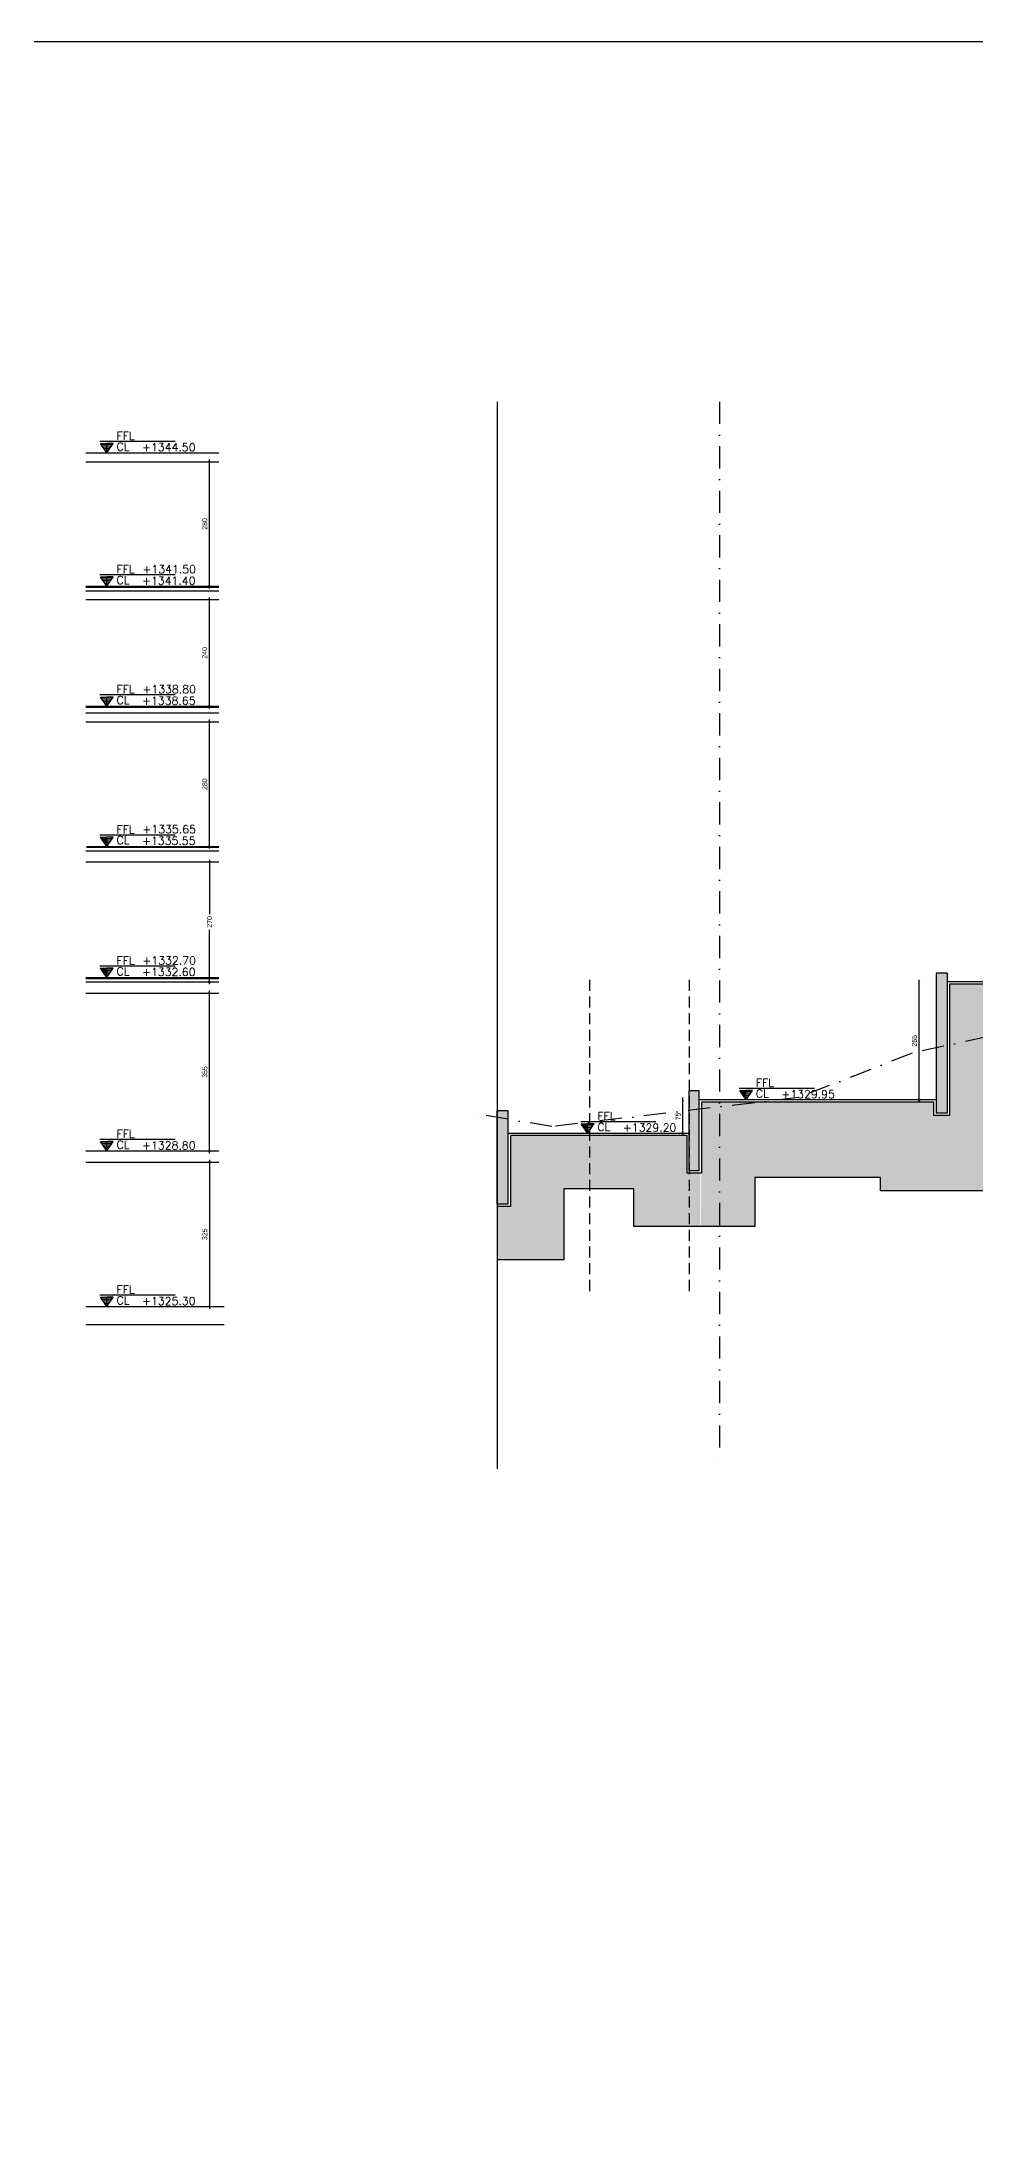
# Model space of a CAD drawing. Header units: centimetres. Extents: x 96271 to 179142, y 9855 to 112216.
# Drawn here: x 149125 to 151226, y 14541 to 19228 of the extents above; entities that cross this region are included whole.
import ezdxf

# ---------------------------------------------------------------- set-up
doc = ezdxf.new("R2010")
doc.units = ezdxf.units.CM
doc.header["$LTSCALE"] = 100
doc.header["$MEASUREMENT"] = 0
doc.header["$PDSIZE"] = 0.2
doc.linetypes.add('DASHDOT', pattern=[1, 0.5, -0.25, 0, -0.25])
doc.linetypes.add('HIDDEN', pattern=[0.375, 0.25, -0.125])
doc.layers.get('0').update_dxf_attribs({"linetype": 'CONTINUOUS'})
doc.layers.get('DEFPOINTS').update_dxf_attribs({"linetype": 'CONTINUOUS'})
for name, color, linetype in [('A-Dim', 2, 'CONTINUOUS'), ('A-Elev-Otln4', 41, 'CONTINUOUS'), ('A-Otln-Lot Limit', 4, 'CONTINUOUS'), ('A-Patt-Strcr', 8, 'CONTINUOUS'), ('A-Sect-Mcut-Earth', 54, 'CONTINUOUS'), ('A-Sect-Mcut-Tiling', 51, 'CONTINUOUS'), ('A-Setback', 3, 'DASHDOT'), ('A-Wall-Strctr', 6, 'CONTINUOUS')]:
    doc.layers.add(name, color=color, linetype=linetype)
doc.styles.add('ROMAND', font='romand.shx', dxfattribs={"height": 10})
doc.styles.get("Standard").update_dxf_attribs({"font": 'arial.ttf'})
doc.dimstyles.new('1-50', dxfattribs={"dimtxt": 11.25, "dimasz": 5, "dimexe": 5, "dimexo": 5, "dimgap": 5, "dimtad": 1, "dimdec": 1, "dimrnd": 0.5, "dimzin": 12, "dimdsep": 46, "dimtxsty": 'Standard', "dimblk": 'ARCHTICK', "dimcen": 0.09, "dimdle": 5, "dimadec": 0, "dimazin": 3, "dimtfac": 1, "dimtdec": 1, "dimtix": 1, "dimtofl": 0, "dimtmove": 1, "dimatfit": 3, "dimfxl": 5, "dimtolj": 1, "dimtzin": 0, "dimarcsym": 0})

# ---------------------------------------------------------------- blocks, each defined once
blk = doc.blocks.new('FFL-CL-SECTION')
at = {"ltscale": 111}
h = blk.add_hatch(dxfattribs=at)
h.set_pattern_fill('ACAD_ISO07W100', color=232, scale=2, style=0)
h.set_pattern_definition([(7e-15, (-164148.149, 25605.833), (0, 10), [1, -6])])
h.paths.add_polyline_path([(-1579, 487), (-1724, 487), (-1579, 278)])
h = blk.add_hatch(dxfattribs=at)
h.set_pattern_fill('ACAD_ISO07W100', color=232, scale=2, style=0)
h.set_pattern_definition([(180, (160989.661, 25605.833), (0, 10), [1, -6])])
h.paths.add_polyline_path([(-1579, 487), (-1435, 487), (-1579, 278)])
at = {"color": 7, "ltscale": 111}
for p, q in [((-44, 533), (-1735, 533)), ((-1579, 278), (-1724, 487)), ((-1724, 487), (-1579, 487)), ((-1579, 278), (-1435, 487)), ((-1435, 487), (-1579, 487))]:
    blk.add_line(p, q, dxfattribs=at)
at = {"color": 111, "ltscale": 111, "style": 'ROMAND'}
for s, p in [('CL', (-1361, 327)), ('FFL', (-1361, 570))]:
    blk.add_text(s, height=180, dxfattribs=at).set_placement(p)
for tag, p in [('CL', (-787, 313)), ('FFL', (-778, 571))]:
    blk.add_attdef(tag, p, '', height=180, dxfattribs=at)
blk = doc.blocks.new('_ArchTick')
at = {"color": 0, "linetype": 'ByBlock', "const_width": 0.15}
blk.add_lwpolyline([(-0.5, -0.5), (0.5, 0.5)], dxfattribs=at)
blk = doc.blocks.new('*D216')
at = {"layer": 'A-Dim', "color": 0, "lineweight": -2, "transparency": 16777216}
blk.add_line((150568.5, 16767.8), (150568.5, 16852.8), dxfattribs=at)
at = {"layer": 'DEFPOINTS', "color": 0, "transparency": 16777216}
for p in [(150568.5, 16847.8), (150582.8, 16847.8), (150582.8, 16772.8)]:
    blk.add_point(p, dxfattribs=at)
at = {"layer": 'A-Dim', "color": 0, "lineweight": -2, "transparency": 16777216, "xscale": 5, "yscale": 5, "zscale": 5}
for p, rotation in [((150568.5, 16847.8), 90), ((150568.5, 16772.8), 270)]:
    blk.add_blockref('_ArchTick', p, dxfattribs=dict(at, rotation=rotation))
at = {"layer": 'A-Dim', "color": 0, "transparency": 16777216, "insert": (150557.8, 16810.3), "char_height": 11.25, "attachment_point": 5, "rotation": 90}
blk.add_mtext('\\A1;75', dxfattribs=at)
blk = doc.blocks.new('*D217')
at = {"layer": 'A-Dim', "color": 0, "lineweight": -2, "transparency": 16777216}
blk.add_line((151100.3, 16842.8), (151100.3, 17117.8), dxfattribs=at)
at = {"layer": 'DEFPOINTS', "color": 0, "transparency": 16777216}
for p in [(151100.3, 17112.8), (151137.9, 17112.8), (151137.9, 16847.8)]:
    blk.add_point(p, dxfattribs=at)
at = {"layer": 'A-Dim', "color": 0, "lineweight": -2, "transparency": 16777216, "xscale": 5, "yscale": 5, "zscale": 5}
for p, rotation in [((151100.3, 17112.8), 90), ((151100.3, 16847.8), 270)]:
    blk.add_blockref('_ArchTick', p, dxfattribs=dict(at, rotation=rotation))
at = {"layer": 'A-Dim', "color": 0, "transparency": 16777216, "insert": (151089.5, 16980.3), "char_height": 11.25, "attachment_point": 5, "rotation": 90}
blk.add_mtext('\\A1;265', dxfattribs=at)
blk = doc.blocks.new('*D307')
at = {"layer": 'A-Dim', "color": 0, "lineweight": -2, "transparency": 16777216}
blk.add_line((149503.2, 17412.8), (149503.2, 17702.8), dxfattribs=at)
at = {"layer": 'DEFPOINTS', "color": 0, "transparency": 16777216}
for p in [(149503.2, 17697.8), (149524.5, 17697.8), (149524.5, 17417.8)]:
    blk.add_point(p, dxfattribs=at)
at = {"layer": 'A-Dim', "color": 0, "lineweight": -2, "transparency": 16777216, "xscale": 5, "yscale": 5, "zscale": 5}
for p, rotation in [((149503.2, 17697.8), 90), ((149503.2, 17417.8), 270)]:
    blk.add_blockref('_ArchTick', p, dxfattribs=dict(at, rotation=rotation))
at = {"layer": 'A-Dim', "color": 0, "transparency": 16777216, "insert": (149492.5, 17557.8), "char_height": 11.25, "attachment_point": 5, "rotation": 90}
blk.add_mtext('\\A1;280', dxfattribs=at)
blk = doc.blocks.new('*D308')
at = {"layer": 'A-Dim', "color": 0, "lineweight": -2, "transparency": 16777216}
for p, q in [((149503.2, 17387.8), (149503.2, 17265.3)), ((149503.2, 17107.8), (149503.2, 17230.3))]:
    blk.add_line(p, q, dxfattribs=at)
at = {"layer": 'DEFPOINTS', "color": 0, "transparency": 16777216}
for p in [(149503.2, 17382.8), (149524.5, 17382.8), (149524.5, 17112.8)]:
    blk.add_point(p, dxfattribs=at)
at = {"layer": 'A-Dim', "color": 0, "lineweight": -2, "transparency": 16777216, "xscale": 5, "yscale": 5, "zscale": 5}
for p, rotation in [((149503.2, 17382.8), 90), ((149503.2, 17112.8), 270)]:
    blk.add_blockref('_ArchTick', p, dxfattribs=dict(at, rotation=rotation))
at = {"layer": 'A-Dim', "color": 0, "transparency": 16777216, "insert": (149503.2, 17247.8), "char_height": 11.25, "attachment_point": 5, "rotation": 90}
blk.add_mtext('\\A1;270', dxfattribs=at)
blk = doc.blocks.new('*D309')
at = {"layer": 'A-Dim', "color": 0, "lineweight": -2, "transparency": 16777216}
blk.add_line((149503.2, 16727.8), (149503.2, 17092.8), dxfattribs=at)
at = {"layer": 'DEFPOINTS', "color": 0, "transparency": 16777216}
for p in [(149503.2, 17087.8), (149524.5, 17087.8), (149524.5, 16732.8)]:
    blk.add_point(p, dxfattribs=at)
at = {"layer": 'A-Dim', "color": 0, "lineweight": -2, "transparency": 16777216, "xscale": 5, "yscale": 5, "zscale": 5}
for p, rotation in [((149503.2, 17087.8), 90), ((149503.2, 16732.8), 270)]:
    blk.add_blockref('_ArchTick', p, dxfattribs=dict(at, rotation=rotation))
at = {"layer": 'A-Dim', "color": 0, "transparency": 16777216, "insert": (149492.5, 16910.3), "char_height": 11.25, "attachment_point": 5, "rotation": 90}
blk.add_mtext('\\A1;355', dxfattribs=at)
blk = doc.blocks.new('*D310')
at = {"layer": 'A-Dim', "color": 0, "lineweight": -2, "transparency": 16777216}
blk.add_line((149503.2, 17727.8), (149503.2, 17977.8), dxfattribs=at)
at = {"layer": 'DEFPOINTS', "color": 0, "transparency": 16777216}
for p in [(149503.2, 17972.8), (149524.5, 17972.8), (149524.5, 17732.8)]:
    blk.add_point(p, dxfattribs=at)
at = {"layer": 'A-Dim', "color": 0, "lineweight": -2, "transparency": 16777216, "xscale": 5, "yscale": 5, "zscale": 5}
for p, rotation in [((149503.2, 17972.8), 90), ((149503.2, 17732.8), 270)]:
    blk.add_blockref('_ArchTick', p, dxfattribs=dict(at, rotation=rotation))
at = {"layer": 'A-Dim', "color": 0, "transparency": 16777216, "insert": (149492.5, 17852.8), "char_height": 11.25, "attachment_point": 5, "rotation": 90}
blk.add_mtext('\\A1;240', dxfattribs=at)
blk = doc.blocks.new('*D311')
at = {"layer": 'A-Dim', "color": 0, "lineweight": -2, "transparency": 16777216}
blk.add_line((149503.2, 17997.8), (149503.2, 18287.8), dxfattribs=at)
at = {"layer": 'DEFPOINTS', "color": 0, "transparency": 16777216}
for p in [(149503.2, 18282.8), (149524.5, 18282.8), (149524.5, 18002.8)]:
    blk.add_point(p, dxfattribs=at)
at = {"layer": 'A-Dim', "color": 0, "lineweight": -2, "transparency": 16777216, "xscale": 5, "yscale": 5, "zscale": 5}
for p, rotation in [((149503.2, 18282.8), 90), ((149503.2, 18002.8), 270)]:
    blk.add_blockref('_ArchTick', p, dxfattribs=dict(at, rotation=rotation))
at = {"layer": 'A-Dim', "color": 0, "transparency": 16777216, "insert": (149492.5, 18142.8), "char_height": 11.25, "attachment_point": 5, "rotation": 90}
blk.add_mtext('\\A1;280', dxfattribs=at)
blk = doc.blocks.new('*D312')
at = {"layer": 'A-Dim', "color": 0, "lineweight": -2, "transparency": 16777216}
blk.add_line((149503.2, 16712.8), (149503.2, 16377.8), dxfattribs=at)
at = {"layer": 'DEFPOINTS', "color": 0, "transparency": 16777216}
for p in [(149524.5, 16707.8), (149503.2, 16382.8), (149524.5, 16382.8)]:
    blk.add_point(p, dxfattribs=at)
at = {"layer": 'A-Dim', "color": 0, "lineweight": -2, "transparency": 16777216, "xscale": 5, "yscale": 5, "zscale": 5}
for p, rotation in [((149503.2, 16707.8), 90), ((149503.2, 16382.8), 270)]:
    blk.add_blockref('_ArchTick', p, dxfattribs=dict(at, rotation=rotation))
at = {"layer": 'A-Dim', "color": 0, "transparency": 16777216, "insert": (149492.5, 16545.3), "char_height": 11.25, "attachment_point": 5, "rotation": 90}
blk.add_mtext('\\A1;325', dxfattribs=at)

msp = doc.modelspace()

# ---------------------------------------------------------------- hatches: boundary and pattern name
at = {"layer": 'A-Patt-Strcr'}
h = msp.add_hatch(dxfattribs=at)
h.set_pattern_fill('AR-CONC', color=256, scale=2, angle=-270)
h.set_pattern_definition([(140, (142749.773, 70347.128), (1.2550427, 14.3452037), [1.5, -16.5]), (85, (142749.773, 70347.128), (-15.0438427, -2.7750267), [1.2, -13.2]), (190.451444, (142749.878, 70348.324), (-13.7887998, 11.570177), [1.274804, -14.0228422]), (136.1842, (142745.773, 70347.128), (3.3103856, 21.3448266), [2.25, -24.75]), (186.635635, (142746.05, 70348.907), (-19.482372, 18.693239), [1.912207, -21.034275]), (81.184164, (142745.773, 70347.128), (-19.482372, 18.693239), [1.8, -19.8]), (111, (142746.773, 70349.128), (8.0523778, 11.938141), [1.5, -16.5]), (56, (142746.773, 70349.128), (-14.503001, 4.8663066), [1.2, -13.2]), (161.451445, (142747.444, 70350.123), (-6.450623, 16.8044475), [1.2748038, -14.0228422]), (127.5, (142749.773, 70347.128), (-6.6578771, 0.2431971), [0, -13.04, 0, -13.4, 0, -13.25]), (97.5, (142749.773, 70347.128), (-7.8882342, 5.26139075), [0, -7.64, 0, -12.74, 0, -5.05]), (57.5, (142749.773, 70342.668), (0.45109743, 10.6764487), [0, -5, 0, -15.6, 0, -20.7]), (47.5, (142749.773, 70340.668), (-2.0020996, 11.6637234), [0, -6.5, 0, -10.36, 0, -14.7])])
h.paths.add_polyline_path([(154178.697, 17487.769), (154153.709, 17487.769), (154153.709, 17262.769), (154178.697, 17262.769)])
h.paths.add_polyline_path([(150175.283, 16822.769), (150150.288, 16822.769), (150150.288, 16612.769), (150175.283, 16612.769)])
h.paths.add_polyline_path([(150605.28, 16867.769), (150582.832, 16867.769), (150582.832, 16687.769), (150605.28, 16687.769)])
h.paths.add_polyline_path([(151162.939, 17132.769), (151137.939, 17132.769), (151137.939, 16817.769), (151162.939, 16817.769)])
h.paths.add_polyline_path([(151577.939, 17397.769), (151552.944, 17399.387), (151552.944, 17084.387), (151577.939, 17082.769)])
h = msp.add_hatch(dxfattribs=at)
h.set_pattern_fill('EARTH', color=256, scale=100, angle=90)
h.set_pattern_definition([(90, (142749.773, 70347.128), (-25, 25), [25, -25]), (90, (142740.398, 70347.128), (-25, 25), [25, -25]), (90, (142731.023, 70347.128), (-25, 25), [25, -25]), (180, (142727.898, 70350.253), (-25, -25), [25, -25]), (180, (142727.898, 70359.628), (-25, -25), [25, -25]), (180, (142727.898, 70369.003), (-25, -25), [25, -25])])
h.paths.add_polyline_path([(150607.646, 16682.769), (150577.832, 16682.769), (150577.832, 16767.769), (150358.404, 16767.769), (150358.404, 16647.769), (150457.832, 16647.769), (150457.832, 16562.769), (150607.646, 16562.769)])
h.paths.add_polyline_path([(150358.404, 16767.769), (150180.283, 16767.769), (150180.283, 16607.769), (150150.278, 16607.769), (150150.278, 16487.769), (150300.283, 16487.769), (150300.283, 16647.769), (150358.404, 16647.769)])
h.paths.add_polyline_path([(153642.939, 16337.769), (152022.939, 16337.769), (152022.939, 17402.769), (151582.939, 17402.769), (151582.939, 17077.769), (151547.939, 17077.769), (151547.939, 17107.769), (151167.939, 17107.769), (151167.939, 16812.769), (151132.939, 16812.769), (151132.939, 16842.769), (150610.28, 16842.769), (150610.28, 16682.769), (150609.088, 16562.769), (150730.28, 16562.769), (150730.28, 16672.769), (151012.939, 16672.769), (151012.939, 16642.769), (151287.939, 16642.769), (151287.939, 16987.769), (151702.939, 16987.769), (151702.939, 16957.769), (151902.939, 16957.769), (151902.939, 16217.769), (152577.939, 16217.769), (153762.939, 16217.769), (153762.939, 17207.769), (154028.709, 17207.769), (154028.709, 17137.769), (154178.722, 17137.769), (154178.722, 17257.769), (154148.709, 17257.769), (154148.709, 17377.769), (153642.939, 17377.769)])

# ---------------------------------------------------------------- linework, layer by layer
msp.add_lwpolyline([(127018.411, 9855.211), (156747.283, 9855.211), (156747.283, 19227.535), (127018.411, 19227.535)], close=True)
at = {"layer": 'A-Elev-Otln4'}
for p, q in [((151552.939, 17112.769), (151162.939, 17112.769)), ((151137.939, 16847.769), (150605.28, 16847.769)), ((150175.283, 16772.769), (150582.832, 16772.769))]:
    msp.add_line(p, q, dxfattribs=at)
at = {"layer": 'A-Otln-Lot Limit'}
msp.add_line((150150.278, 18417.769), (150150.278, 16017.769), dxfattribs=at)
at = {"layer": 'A-Otln-Lot Limit', "linetype": 'HIDDEN'}
for p, q in [((150358.404, 17117.769), (150358.404, 16417.769)), ((150582.832, 17117.769), (150582.832, 16417.769))]:
    msp.add_line(p, q, dxfattribs=at)
at = {"layer": 'A-Patt-Strcr'}
for points in [[(154178.697, 17137.769), (154028.709, 17137.769), (154028.709, 17207.769), (153762.939, 17207.769), (153762.939, 16217.769), (152577.939, 16217.769), (151902.939, 16217.769), (151902.939, 16957.769), (151702.939, 16957.769), (151702.939, 16987.769), (151287.939, 16987.769), (151287.939, 16642.769), (151012.939, 16642.769), (151012.939, 16672.769), (150730.28, 16672.769), (150730.28, 16562.769), (150457.832, 16562.769), (150457.832, 16647.769), (150300.283, 16647.769), (150300.283, 16487.769), (150150.288, 16487.769)], [(151547.939, 17107.769), (151167.939, 17107.769), (151167.939, 16812.769), (151132.939, 16812.769), (151132.939, 16842.769), (150610.28, 16842.769), (150610.28, 16682.769), (150577.832, 16682.769), (150577.832, 16767.769), (150180.283, 16767.769), (150180.283, 16607.769), (150150.288, 16607.769)]]:
    msp.add_lwpolyline(points, dxfattribs=at)
at = {"layer": 'A-Sect-Mcut-Earth', "linetype": 'DASHDOT'}
msp.add_lwpolyline([(154942.018, 17252.769), (154348.331, 17352.769), (153383.736, 17352.769), (152290.125, 17252.76), (151836.621, 17127.769), (151546.644, 17052.769), (151084.282, 16952.769), (150828.576, 16852.769), (150273.788, 16787.769), (150093.623, 16817.769)], dxfattribs=at)
at = {"layer": 'A-Sect-Mcut-Tiling'}
for p, q in [((149224.548, 18002.769), (149524.548, 18002.769)), ((149224.548, 18000.769), (149524.548, 18000.769)), ((149224.548, 17732.769), (149524.548, 17732.769)), ((149224.548, 17730.769), (149524.548, 17730.769)), ((149226.112, 17417.769), (149524.548, 17417.769)), ((149226.112, 17415.769), (149524.548, 17415.769)), ((149224.548, 17122.769), (149524.548, 17122.769)), ((149224.548, 17120.769), (149524.548, 17120.769))]:
    msp.add_line(p, q, dxfattribs=at)
at = {"layer": 'A-Setback'}
msp.add_line((150650.376, 18417.769), (150650.376, 16017.769), dxfattribs=at)
at = {"layer": 'A-Wall-Strctr'}
for p, q in [((149224.548, 18302.769), (149524.548, 18302.769)), ((149224.548, 18282.769), (149524.548, 18282.769)), ((149224.548, 17992.769), (149524.548, 17992.769)), ((149224.548, 17972.769), (149524.548, 17972.769)), ((149224.548, 17717.769), (149524.548, 17717.769)), ((149224.548, 17697.769), (149524.548, 17697.769)), ((149224.548, 17407.769), (149524.548, 17407.769)), ((149224.548, 17382.769), (149524.548, 17382.769)), ((149224.548, 17112.769), (149524.548, 17112.769)), ((151162.939, 17132.769), (151137.939, 17132.769)), ((151137.939, 17132.769), (151137.939, 16817.769)), ((151162.939, 17132.769), (151162.939, 16817.769)), ((149224.548, 17087.769), (149524.548, 17087.769)), ((150582.832, 16687.769), (150582.832, 16867.769)), ((150605.28, 16867.769), (150582.832, 16867.769)), ((150605.28, 16687.769), (150605.28, 16867.769)), ((150150.288, 16612.769), (150150.288, 16822.769)), ((150175.283, 16822.769), (150150.288, 16822.769)), ((150175.283, 16612.769), (150175.283, 16822.769)), ((151162.939, 16817.769), (151137.939, 16817.769)), ((149224.548, 16732.769), (149524.548, 16732.769)), ((149224.548, 16707.769), (149524.548, 16707.769)), ((150605.28, 16687.769), (150582.832, 16687.769)), ((150175.283, 16612.769), (150150.288, 16612.769)), ((149224.548, 16382.769), (149536.109, 16382.769)), ((149224.548, 16342.769), (149536.109, 16342.769))]:
    msp.add_line(p, q, dxfattribs=at)

# ---------------------------------------------------------------- block references
ref = msp.add_blockref('FFL-CL-SECTION', (149430.081, 18274.99), dxfattribs=dict(xscale=0.1, yscale=0.1, zscale=0.1))
ref.add_attrib('CL', '+1344.50', (149351.428, 18306.272), dxfattribs={"color": 111, "ltscale": 111, "height": 18, "style": 'ROMAND'})
at = {"xscale": 0.1, "yscale": 0.1, "zscale": 0.1}
for p, values in [((149430.081, 17974.99), {'FFL': '+1341.50', 'CL': '+1341.40'}), ((149430.081, 17704.99), {'FFL': '+1338.80', 'CL': '+1338.65'}), ((149430.081, 17389.99), {'FFL': '+1335.65', 'CL': '+1335.55'}), ((149430.081, 17094.99), {'FFL': '+1332.70', 'CL': '+1332.60'})]:
    msp.add_blockref('FFL-CL-SECTION', p, dxfattribs=at).add_auto_attribs(values)
ref = msp.add_blockref('FFL-CL-SECTION', (150868.627, 16819.99), dxfattribs=dict(xscale=0.1, yscale=0.1, zscale=0.1))
ref.add_attrib('CL', '+1329.95', (150789.974, 16851.272), dxfattribs={"color": 111, "ltscale": 111, "height": 18, "style": 'ROMAND'})
ref = msp.add_blockref('FFL-CL-SECTION', (149430.081, 16704.99), dxfattribs=dict(xscale=0.1, yscale=0.1, zscale=0.1))
ref.add_attrib('CL', '+1328.80', (149351.428, 16736.272), dxfattribs={"color": 111, "ltscale": 111, "height": 18, "style": 'ROMAND'})
ref = msp.add_blockref('FFL-CL-SECTION', (150511.982, 16744.99), dxfattribs=dict(xscale=0.1, yscale=0.1, zscale=0.1))
ref.add_attrib('CL', '+1329.20', (150433.329, 16776.272), dxfattribs={"color": 111, "ltscale": 111, "height": 18, "style": 'ROMAND'})
ref = msp.add_blockref('FFL-CL-SECTION', (149430.081, 16354.99), dxfattribs=dict(xscale=0.1, yscale=0.1, zscale=0.1))
ref.add_attrib('CL', '+1325.30', (149351.428, 16386.272), dxfattribs={"color": 111, "ltscale": 111, "height": 18, "style": 'ROMAND'})

# ---------------------------------------------------------------- dimensions: what is measured, and where the dimension line sits
at = {"layer": 'A-Dim'}
for p1, p2, distance, override, picture, middle in [((149524.548, 18002.769), (149524.548, 18282.769), 21.317, {"dimse1": 1, "dimse2": 1}, '*D311', (149492.487, 18142.769)), ((149524.548, 17732.769), (149524.548, 17972.769), 21.317, {"dimse1": 1, "dimse2": 1}, '*D310', (149492.487, 17852.769)), ((149524.548, 17417.769), (149524.548, 17697.769), 21.317, {"dimse1": 1, "dimse2": 1}, '*D307', (149492.487, 17557.769)), ((149524.548, 17112.769), (149524.548, 17382.769), 21.317, {"dimtad": 0, "dimse1": 1, "dimse2": 1}, '*D308', (149503.231, 17247.769)), ((151137.939, 16847.769), (151137.939, 17112.769), 37.647, {"dimse1": 1, "dimse2": 1}, '*D217', (151089.548, 16980.269)), ((149524.548, 16732.769), (149524.548, 17087.769), 21.317, {"dimse1": 1, "dimse2": 1}, '*D309', (149492.483, 16910.269)), ((150582.832, 16772.769), (150582.832, 16847.769), 14.343, {"dimse1": 1, "dimse2": 1}, '*D216', (150557.769, 16810.269)), ((149524.548, 16707.769), (149524.548, 16382.769), -21.317, {"dimse1": 1, "dimse2": 1}, '*D312', (149492.483, 16545.269))]:
    dim = msp.add_aligned_dim(p1=p1, p2=p2, distance=distance, dimstyle='1-50', override=override, dxfattribs=at)
    dim.commit()
    dim.dimension.update_dxf_attribs({"geometry": picture, "text_midpoint": middle})

doc.saveas('drawing.dxf')
